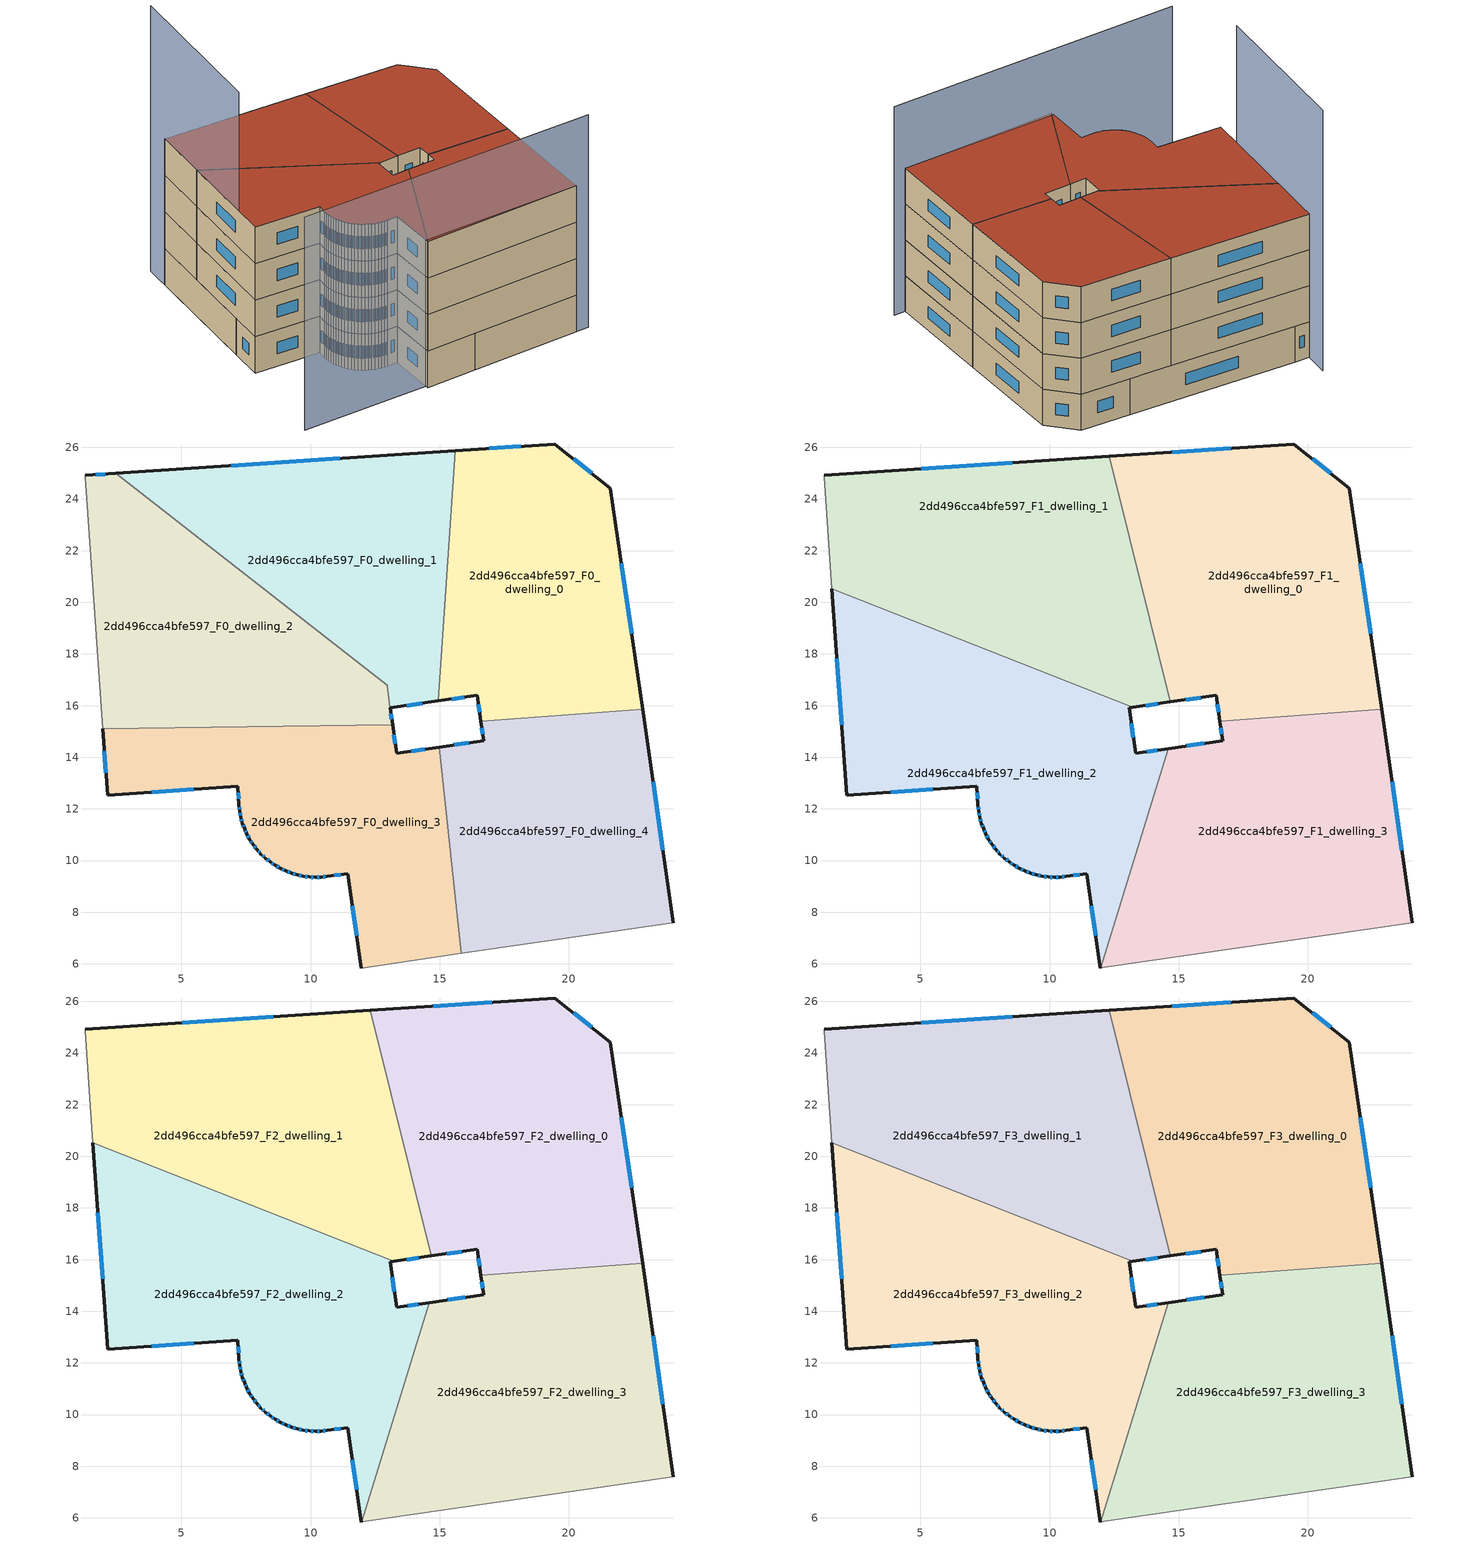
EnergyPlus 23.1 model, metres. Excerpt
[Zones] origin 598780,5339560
2dd496cca4bfe597_F0_dwelling_0
 floor ground (EU_floor_Construction): 21.61,24.42 22.85,15.86 16.6,15.4 16.45,16.4 14.95,16.18 15.6,25.87 19.45,26.13 z0
 wall outside (EU_wall_Construction): 22.85,15.86 21.61,24.42 19.45,26.13 15.6,25.87 / 14.95,16.18 16.45,16.4 16.6,15.4 z0:3
 wall to 2dd496cca4bfe597_F0_dwelling_4 (EU_wall_Construction): 16.6,15.4 22.85,15.86 z0:3
 wall to 2dd496cca4bfe597_F0_dwelling_1 (EU_wall_Construction): 15.6,25.87 14.95,16.18 z0:3
 window (EU_Window_Construction): 22.43,18.77 22.04,21.51 / 16.5,16.06 16.55,15.74 / 15.46,16.25 15.94,16.32 / 18.14,26.04 16.91,25.96 / 20.88,25 20.19,25.55 z1.02:1.98
2dd496cca4bfe597_F0_dwelling_1
 floor ground (EU_floor_Construction): 15.6,25.87 14.95,16.18 13.08,15.91 13.18,15.25 13.15,15.25 12.96,16.78 2.46,24.99 z0
 wall outside (EU_wall_Construction): 15.6,25.87 2.46,24.99 / 13.18,15.25 13.08,15.91 14.95,16.18 z0:3
 wall to 2dd496cca4bfe597_F0_dwelling_2 (EU_wall_Construction): 2.46,24.99 12.96,16.78 13.15,15.25 z0:3
 wall to 2dd496cca4bfe597_F0_dwelling_3 (EU_wall_Construction): 13.15,15.25 13.18,15.25 z0:3
 window (EU_Window_Construction): 11.13,25.57 6.93,25.29 / 13.72,16 14.32,16.09 / 13.14,15.48 13.11,15.69 z1.02:1.98
2dd496cca4bfe597_F0_dwelling_2
 floor ground (EU_floor_Construction): 12.96,16.78 13.15,15.25 1.96,15.11 1.27,24.83 1.28,24.91 2.46,24.99 z0
 wall outside (EU_wall_Construction): 2.46,24.99 1.28,24.91 z0:3
 wall adiabatic (EU_wall_Construction): 1.28,24.91 1.27,24.83 1.96,15.11 z0:3
 wall to 2dd496cca4bfe597_F0_dwelling_3 (EU_wall_Construction): 1.96,15.11 13.15,15.25 z0:3
 window (EU_Window_Construction): 2.06,24.97 1.68,24.94 z1.02:1.98
2dd496cca4bfe597_F0_dwelling_3
 floor ground (EU_floor_Construction): 14.99,14.39 15.84,6.4 11.96,5.84 11.44,9.49 10.66,9.39 10.42,9.36 10.19,9.35 9.95,9.37 9.72,9.39 9.49,9.45 9.26,9.51 9.04,9.6 8.83,9.7 8.63,9.81 8.44,9.95 8.25,10.1 8.08,10.25 7.92,10.43 7.78,10.62 7.65,10.82 7.54,11.02 7.44,11.23 7.36,11.45 7.3,11.68 7.26,11.91 7.23,12.15 7.19,12.88 2.14,12.53 1.96,15.11 13.18,15.25 13.33,14.15 z0
 wall outside (EU_wall_Construction): 1.96,15.11 2.14,12.53 7.19,12.88 7.23,12.15 7.26,11.91 7.3,11.68 7.36,11.45 7.44,11.23 7.54,11.02 7.65,10.82 7.78,10.62 7.92,10.43 8.08,10.25 8.25,10.1 8.44,9.95 8.63,9.81 8.83,9.7 9.04,9.6 9.26,9.51 9.49,9.45 9.72,9.39 9.95,9.37 10.19,9.35 10.42,9.36 10.66,9.39 11.44,9.49 11.96,5.84 / 14.99,14.39 13.33,14.15 13.18,15.25 z0:3
 wall to 2dd496cca4bfe597_F0_dwelling_4 (EU_wall_Construction): 15.84,6.4 14.99,14.39 z0:3
 wall adiabatic (EU_wall_Construction): 11.96,5.84 15.84,6.4 z0:3
 window (EU_Window_Construction): 10.5,9.37 10.57,9.38 / 10.27,9.35 10.34,9.36 / 10.03,9.36 10.11,9.36 / 9.8,9.38 9.87,9.37 / 9.56,9.43 9.64,9.41 / 9.34,9.49 9.41,9.47 / 9.12,9.57 9.19,9.54 / 8.9,9.66 8.97,9.63 / 8.7,9.77 8.76,9.74 / 8.5,9.9 8.56,9.86 / 8.32,10.05 8.37,10 / 8.14,10.2 8.2,10.15 / 7.97,10.37 8.03,10.31 / 7.82,10.55 7.87,10.49 / 7.69,10.75 7.73,10.69 / 7.58,10.95 7.61,10.89 / 7.48,11.16 7.51,11.09 / 7.39,11.38 7.42,11.31 / 7.32,11.6 7.34,11.53 / 7.27,11.83 7.29,11.76 / 7.24,12.07 7.25,11.99 / 7.2,12.63 7.21,12.4 / 3.86,12.65 5.47,12.76 / 2.02,14.23 2.08,13.41 / 13.28,14.53 13.23,14.88 / 14.42,14.31 13.9,14.24 / 11.61,8.25 11.78,7.08 / 10.92,9.42 11.17,9.46 z1.02:1.98
2dd496cca4bfe597_F0_dwelling_4
 floor ground (EU_floor_Construction): 22.85,15.86 24.05,7.59 15.84,6.4 14.99,14.39 16.7,14.64 16.6,15.4 z0
 wall outside (EU_wall_Construction): 16.6,15.4 16.7,14.64 14.99,14.39 / 24.05,7.59 22.85,15.86 z0:3
 wall adiabatic (EU_wall_Construction): 15.84,6.4 24.05,7.59 z0:3
 window (EU_Window_Construction): 16.12,14.56 15.57,14.48 / 16.63,15.14 16.67,14.9 / 23.64,10.41 23.26,13.05 z1.02:1.98
2dd496cca4bfe597_F1_dwelling_0
 floor to 2dd496cca4bfe597_F0_dwelling_0 (EU_floor_Construction): 21.61,24.42 22.85,15.86 16.6,15.4 16.45,16.4 14.95,16.18 15.6,25.87 19.45,26.13 z3
 floor to 2dd496cca4bfe597_F0_dwelling_1 (EU_floor_Construction): 15.6,25.87 14.95,16.18 14.68,16.14 12.32,25.65 z3
 wall outside (EU_wall_Construction): 22.85,15.86 21.61,24.42 19.45,26.13 12.32,25.65 / 14.68,16.14 16.45,16.4 16.6,15.4 z3:6
 wall to 2dd496cca4bfe597_F1_dwelling_3 (EU_wall_Construction): 16.6,15.4 22.85,15.86 z3:6
 wall to 2dd496cca4bfe597_F1_dwelling_1 (EU_wall_Construction): 12.32,25.65 14.68,16.14 z3:6
 window (EU_Window_Construction): 22.43,18.77 22.04,21.51 / 16.5,16.06 16.55,15.74 / 15.28,16.23 15.85,16.31 / 17.03,25.97 14.74,25.81 / 20.88,25 20.19,25.55 z4.02:4.98
2dd496cca4bfe597_F1_dwelling_1
 floor to 2dd496cca4bfe597_F0_dwelling_1 (EU_floor_Construction): 12.32,25.65 14.68,16.14 13.23,15.93 13.06,16 12.96,16.78 2.46,24.99 z3
 floor to 2dd496cca4bfe597_F0_dwelling_2 (EU_floor_Construction): 12.96,16.78 13.06,16 1.58,20.52 1.27,24.83 1.28,24.91 2.46,24.99 z3
 wall outside (EU_wall_Construction): 12.32,25.65 1.28,24.91 / 13.23,15.93 14.68,16.14 z3:6
 wall to 2dd496cca4bfe597_F1_dwelling_2 (EU_wall_Construction): 1.57,20.53 13.23,15.93 z3:6
 wall adiabatic (EU_wall_Construction): 1.28,24.91 1.27,24.83 1.57,20.53 z3:6
 window (EU_Window_Construction): 8.56,25.4 5.03,25.16 / 13.72,16 14.19,16.07 z4.02:4.98
2dd496cca4bfe597_F1_dwelling_2
 floor to 2dd496cca4bfe597_F0_dwelling_3 (EU_floor_Construction): 14.6,14.34 11.98,5.84 11.96,5.84 11.44,9.49 10.66,9.39 10.42,9.36 10.19,9.35 9.95,9.37 9.72,9.39 9.49,9.45 9.26,9.51 9.04,9.6 8.83,9.7 8.63,9.81 8.44,9.95 8.25,10.1 8.08,10.25 7.92,10.43 7.78,10.62 7.65,10.82 7.54,11.02 7.44,11.23 7.36,11.45 7.3,11.68 7.26,11.91 7.23,12.15 7.19,12.88 2.14,12.53 1.96,15.11 13.18,15.25 13.33,14.15 z3
 floor to 2dd496cca4bfe597_F0_dwelling_1 (EU_floor_Construction): 13.23,15.93 13.08,15.91 13.18,15.25 13.15,15.25 13.06,16 z3
 floor to 2dd496cca4bfe597_F0_dwelling_2 (EU_floor_Construction): 13.06,16 13.15,15.25 1.96,15.11 1.58,20.52 z3
 wall outside (EU_wall_Construction): 1.57,20.53 2.14,12.53 7.19,12.88 7.23,12.15 7.26,11.91 7.3,11.68 7.36,11.45 7.44,11.23 7.54,11.02 7.65,10.82 7.78,10.62 7.92,10.43 8.08,10.25 8.25,10.1 8.44,9.95 8.63,9.81 8.83,9.7 9.04,9.6 9.26,9.51 9.49,9.45 9.72,9.39 9.95,9.37 10.19,9.35 10.42,9.36 10.66,9.39 11.44,9.49 11.96,5.84 / 13.23,15.93 13.08,15.91 / 14.6,14.34 13.33,14.15 13.08,15.91 z3:6
 wall to 2dd496cca4bfe597_F1_dwelling_3 (EU_wall_Construction): 11.98,5.84 14.6,14.34 z3:6
 wall adiabatic (EU_wall_Construction): 11.96,5.84 11.98,5.84 z3:6
 window (EU_Window_Construction): 10.5,9.37 10.57,9.38 / 10.27,9.35 10.34,9.36 / 10.03,9.36 10.11,9.36 / 9.8,9.38 9.87,9.37 / 9.56,9.43 9.64,9.41 / 9.34,9.49 9.41,9.47 / 9.12,9.57 9.19,9.54 / 8.9,9.66 8.97,9.63 / 8.7,9.77 8.76,9.74 / 8.5,9.9 8.56,9.86 / 8.32,10.05 8.37,10 / 8.14,10.2 8.2,10.15 / 7.97,10.37 8.03,10.31 / 7.82,10.55 7.87,10.49 / 7.69,10.75 7.73,10.69 / 7.58,10.95 7.61,10.89 / 7.48,11.16 7.51,11.09 / 7.39,11.38 7.42,11.31 / 7.32,11.6 7.34,11.53 / 7.27,11.83 7.29,11.76 / 7.24,12.07 7.25,11.99 / 7.2,12.63 7.21,12.4 / 3.86,12.65 5.47,12.76 / 1.77,17.8 1.95,15.25 / 13.25,14.75 13.17,15.31 / 14.17,14.28 13.77,14.22 / 11.61,8.25 11.78,7.08 / 10.92,9.42 11.17,9.46 z4.02:4.98
2dd496cca4bfe597_F1_dwelling_3
 floor to 2dd496cca4bfe597_F0_dwelling_3 (EU_floor_Construction): 14.99,14.39 15.84,6.4 11.98,5.84 14.6,14.34 z3
 floor to 2dd496cca4bfe597_F0_dwelling_4 (EU_floor_Construction): 22.85,15.86 24.05,7.59 15.84,6.4 14.99,14.39 16.7,14.64 16.6,15.4 z3
 wall outside (EU_wall_Construction): 16.6,15.4 16.7,14.64 14.6,14.34 / 24.05,7.59 22.85,15.86 z3:6
 wall adiabatic (EU_wall_Construction): 11.98,5.84 24.05,7.59 z3:6
 window (EU_Window_Construction): 15.99,14.54 15.32,14.44 / 16.63,15.14 16.67,14.9 / 23.64,10.41 23.26,13.05 z4.02:4.98
2dd496cca4bfe597_F2_dwelling_0
 floor to 2dd496cca4bfe597_F1_dwelling_0 (EU_floor_Construction): 21.61,24.42 22.85,15.86 16.6,15.4 16.45,16.4 14.68,16.14 12.32,25.65 19.45,26.13 z6
 wall outside (EU_wall_Construction): 22.85,15.86 21.61,24.42 19.45,26.13 12.32,25.65 / 14.68,16.14 16.45,16.4 16.6,15.4 z6:9
 wall to 2dd496cca4bfe597_F2_dwelling_3 (EU_wall_Construction): 16.6,15.4 22.85,15.86 z6:9
 wall to 2dd496cca4bfe597_F2_dwelling_1 (EU_wall_Construction): 12.32,25.65 14.68,16.14 z6:9
 window (EU_Window_Construction): 22.43,18.77 22.04,21.51 / 16.5,16.06 16.55,15.74 / 15.28,16.23 15.85,16.31 / 17.03,25.97 14.74,25.81 / 20.88,25 20.19,25.55 z7.02:7.98
2dd496cca4bfe597_F2_dwelling_1
 floor to 2dd496cca4bfe597_F1_dwelling_1 (EU_floor_Construction): 12.32,25.65 14.68,16.14 13.23,15.93 1.57,20.53 1.27,24.83 1.28,24.91 z6
 wall outside (EU_wall_Construction): 12.32,25.65 1.28,24.91 / 13.23,15.93 14.68,16.14 z6:9
 wall to 2dd496cca4bfe597_F2_dwelling_2 (EU_wall_Construction): 1.57,20.53 13.23,15.93 z6:9
 wall adiabatic (EU_wall_Construction): 1.28,24.91 1.27,24.83 1.57,20.53 z6:9
 window (EU_Window_Construction): 8.56,25.4 5.03,25.16 / 13.72,16 14.19,16.07 z7.02:7.98
2dd496cca4bfe597_F2_dwelling_2
 floor to 2dd496cca4bfe597_F1_dwelling_2 (EU_floor_Construction): 13.23,15.93 13.08,15.91 13.33,14.15 14.6,14.34 11.98,5.84 11.96,5.84 11.44,9.49 10.66,9.39 10.42,9.36 10.19,9.35 9.95,9.37 9.72,9.39 9.49,9.45 9.26,9.51 9.04,9.6 8.83,9.7 8.63,9.81 8.44,9.95 8.25,10.1 8.08,10.25 7.92,10.43 7.78,10.62 7.65,10.82 7.54,11.02 7.44,11.23 7.36,11.45 7.3,11.68 7.26,11.91 7.23,12.15 7.19,12.88 2.14,12.53 1.57,20.53 z6
 wall outside (EU_wall_Construction): 1.57,20.53 2.14,12.53 7.19,12.88 7.23,12.15 7.26,11.91 7.3,11.68 7.36,11.45 7.44,11.23 7.54,11.02 7.65,10.82 7.78,10.62 7.92,10.43 8.08,10.25 8.25,10.1 8.44,9.95 8.63,9.81 8.83,9.7 9.04,9.6 9.26,9.51 9.49,9.45 9.72,9.39 9.95,9.37 10.19,9.35 10.42,9.36 10.66,9.39 11.44,9.49 11.96,5.84 / 14.6,14.34 13.33,14.15 13.08,15.91 13.23,15.93 z6:9
 wall to 2dd496cca4bfe597_F2_dwelling_3 (EU_wall_Construction): 11.98,5.84 14.6,14.34 z6:9
 wall adiabatic (EU_wall_Construction): 11.96,5.84 11.98,5.84 z6:9
 window (EU_Window_Construction): 10.5,9.37 10.57,9.38 / 10.27,9.35 10.34,9.36 / 10.03,9.36 10.11,9.36 / 9.8,9.38 9.87,9.37 / 9.56,9.43 9.64,9.41 / 9.34,9.49 9.41,9.47 / 9.12,9.57 9.19,9.54 / 8.9,9.66 8.97,9.63 / 8.7,9.77 8.76,9.74 / 8.5,9.9 8.56,9.86 / 8.32,10.05 8.37,10 / 8.14,10.2 8.2,10.15 / 7.97,10.37 8.03,10.31 / 7.82,10.55 7.87,10.49 / 7.69,10.75 7.73,10.69 / 7.58,10.95 7.61,10.89 / 7.48,11.16 7.51,11.09 / 7.39,11.38 7.42,11.31 / 7.32,11.6 7.34,11.53 / 7.27,11.83 7.29,11.76 / 7.24,12.07 7.25,11.99 / 7.2,12.63 7.21,12.4 / 3.86,12.65 5.47,12.76 / 1.77,17.8 1.95,15.25 / 13.25,14.75 13.17,15.31 / 14.17,14.28 13.77,14.22 / 11.61,8.25 11.78,7.08 / 10.92,9.42 11.17,9.46 z7.02:7.98
2dd496cca4bfe597_F2_dwelling_3
 floor to 2dd496cca4bfe597_F1_dwelling_3 (EU_floor_Construction): 22.85,15.86 24.05,7.59 11.98,5.84 14.6,14.34 16.7,14.64 16.6,15.4 z6
 wall outside (EU_wall_Construction): 16.6,15.4 16.7,14.64 14.6,14.34 / 24.05,7.59 22.85,15.86 z6:9
 wall adiabatic (EU_wall_Construction): 11.98,5.84 24.05,7.59 z6:9
 window (EU_Window_Construction): 15.99,14.54 15.32,14.44 / 16.63,15.14 16.67,14.9 / 23.64,10.41 23.26,13.05 z7.02:7.98
2dd496cca4bfe597_F3_dwelling_0
 floor to 2dd496cca4bfe597_F2_dwelling_0 (EU_floor_Construction): 21.61,24.42 22.85,15.86 16.6,15.4 16.45,16.4 14.68,16.14 12.32,25.65 19.45,26.13 z9
 wall outside (EU_wall_Construction): 22.85,15.86 21.61,24.42 19.45,26.13 12.32,25.65 / 14.68,16.14 16.45,16.4 16.6,15.4 z9:12
 wall to 2dd496cca4bfe597_F3_dwelling_3 (EU_wall_Construction): 16.6,15.4 22.85,15.86 z9:12
 wall to 2dd496cca4bfe597_F3_dwelling_1 (EU_wall_Construction): 12.32,25.65 14.68,16.14 z9:12
 window (EU_Window_Construction): 22.43,18.77 22.04,21.51 / 16.5,16.06 16.55,15.74 / 15.28,16.23 15.85,16.31 / 17.03,25.97 14.74,25.81 / 20.88,25 20.19,25.55 z10.02:10.98
 roof outside (EU_roof_Construction): 22.85,15.86 21.61,24.42 19.45,26.13 12.32,25.65 14.68,16.14 16.45,16.4 16.6,15.4 z12
2dd496cca4bfe597_F3_dwelling_1
 floor to 2dd496cca4bfe597_F2_dwelling_1 (EU_floor_Construction): 12.32,25.65 14.68,16.14 13.23,15.93 1.57,20.53 1.27,24.83 1.28,24.91 z9
 wall outside (EU_wall_Construction): 12.32,25.65 1.28,24.91 / 13.23,15.93 14.68,16.14 z9:12
 wall to 2dd496cca4bfe597_F3_dwelling_2 (EU_wall_Construction): 1.57,20.53 13.23,15.93 z9:12
 wall adiabatic (EU_wall_Construction): 1.28,24.91 1.27,24.83 1.57,20.53 z9:12
 window (EU_Window_Construction): 8.56,25.4 5.03,25.16 / 13.72,16 14.19,16.07 z10.02:10.98
 roof outside (EU_roof_Construction): 14.68,16.14 12.32,25.65 1.28,24.91 1.27,24.83 1.57,20.53 13.23,15.93 z12
2dd496cca4bfe597_F3_dwelling_2
 floor to 2dd496cca4bfe597_F2_dwelling_2 (EU_floor_Construction): 13.23,15.93 13.08,15.91 13.33,14.15 14.6,14.34 11.98,5.84 11.96,5.84 11.44,9.49 10.66,9.39 10.42,9.36 10.19,9.35 9.95,9.37 9.72,9.39 9.49,9.45 9.26,9.51 9.04,9.6 8.83,9.7 8.63,9.81 8.44,9.95 8.25,10.1 8.08,10.25 7.92,10.43 7.78,10.62 7.65,10.82 7.54,11.02 7.44,11.23 7.36,11.45 7.3,11.68 7.26,11.91 7.23,12.15 7.19,12.88 2.14,12.53 1.57,20.53 z9
 wall outside (EU_wall_Construction): 1.57,20.53 2.14,12.53 7.19,12.88 7.23,12.15 7.26,11.91 7.3,11.68 7.36,11.45 7.44,11.23 7.54,11.02 7.65,10.82 7.78,10.62 7.92,10.43 8.08,10.25 8.25,10.1 8.44,9.95 8.63,9.81 8.83,9.7 9.04,9.6 9.26,9.51 9.49,9.45 9.72,9.39 9.95,9.37 10.19,9.35 10.42,9.36 10.66,9.39 11.44,9.49 11.96,5.84 / 14.6,14.34 13.33,14.15 13.08,15.91 13.23,15.93 z9:12
 wall to 2dd496cca4bfe597_F3_dwelling_3 (EU_wall_Construction): 11.98,5.84 14.6,14.34 z9:12
 wall adiabatic (EU_wall_Construction): 11.96,5.84 11.98,5.84 z9:12
 window (EU_Window_Construction): 10.5,9.37 10.57,9.38 / 10.27,9.35 10.34,9.36 / 10.03,9.36 10.11,9.36 / 9.8,9.38 9.87,9.37 / 9.56,9.43 9.64,9.41 / 9.34,9.49 9.41,9.47 / 9.12,9.57 9.19,9.54 / 8.9,9.66 8.97,9.63 / 8.7,9.77 8.76,9.74 / 8.5,9.9 8.56,9.86 / 8.32,10.05 8.37,10 / 8.14,10.2 8.2,10.15 / 7.97,10.37 8.03,10.31 / 7.82,10.55 7.87,10.49 / 7.69,10.75 7.73,10.69 / 7.58,10.95 7.61,10.89 / 7.48,11.16 7.51,11.09 / 7.39,11.38 7.42,11.31 / 7.32,11.6 7.34,11.53 / 7.27,11.83 7.29,11.76 / 7.24,12.07 7.25,11.99 / 7.2,12.63 7.21,12.4 / 3.86,12.65 5.47,12.76 / 1.77,17.8 1.95,15.25 / 13.25,14.75 13.17,15.31 / 14.17,14.28 13.77,14.22 / 11.61,8.25 11.78,7.08 / 10.92,9.42 11.17,9.46 z10.02:10.98
 roof outside (EU_roof_Construction): 11.98,5.84 14.6,14.34 13.33,14.15 13.08,15.91 13.23,15.93 1.57,20.53 2.14,12.53 7.19,12.88 7.23,12.15 7.26,11.91 7.3,11.68 7.36,11.45 7.44,11.23 7.54,11.02 7.65,10.82 7.78,10.62 7.92,10.43 8.08,10.25 8.25,10.1 8.44,9.95 8.63,9.81 8.83,9.7 9.04,9.6 9.26,9.51 9.49,9.45 9.72,9.39 9.95,9.37 10.19,9.35 10.42,9.36 10.66,9.39 11.44,9.49 11.96,5.84 z12
2dd496cca4bfe597_F3_dwelling_3
 floor to 2dd496cca4bfe597_F2_dwelling_3 (EU_floor_Construction): 22.85,15.86 24.05,7.59 11.98,5.84 14.6,14.34 16.7,14.64 16.6,15.4 z9
 wall outside (EU_wall_Construction): 16.6,15.4 16.7,14.64 14.6,14.34 / 24.05,7.59 22.85,15.86 z9:12
 wall adiabatic (EU_wall_Construction): 11.98,5.84 24.05,7.59 z9:12
 window (EU_Window_Construction): 15.99,14.54 15.32,14.44 / 16.63,15.14 16.67,14.9 / 23.64,10.41 23.26,13.05 z10.02:10.98
 roof outside (EU_roof_Construction): 24.05,7.59 22.85,15.86 16.6,15.4 16.7,14.64 14.6,14.34 11.98,5.84 z12
shading: 2.19,4.87 24.98,7.71 z0:17.5; 1.15,26.8 1.98,14.78 z0:21.8
[Building]
EU S2 Campaign: North Axis=0; Terrain=City; Solar Distribution=FullExterior
[Site:Location]
Vienna: Latitude=48; Longitude=16.5; Time Zone=1; Elevation=183
[SizingPeriod:WeatherFileDays]
AnnualSizingPeriod: Begin Month=1; Begin Day of Month=1; End Month=12; End Day of Month=31; Day of Week for Start Day=Monday; Use Weather File Daylight Saving Period=No; Use Weather File Rain and Snow Indicators=No
[MATERIAL]
EU_InternalMass_Material: Roughness=MediumRough; Thickness=0.1; Conductivity=1; Density=1800; Specific Heat=900; Thermal Absorptance=0.9; Solar Absorptance=0.7; Visible Absorptance=0.7
[MATERIAL:NOMASS] Roughness=MediumRough; Thermal Absorptance=0.9; Solar Absorptance=0.7; Visible Absorptance=0.7
Name | Thermal Resistance
EU_wall_NoMass | 0.942466
EU_roof_NoMass | 0.551687
EU_floor_NoMass | 0.66527
[WINDOWMATERIAL:SIMPLEGLAZINGSYSTEM]
EU_Window_SimpleGlazing: UFactor=2.03367; Solar Heat Gain Coefficient=0.65; Visible Transmittance=0.65
[CONSTRUCTION]
EU_wall_Construction: EU_wall_NoMass
EU_roof_Construction: EU_roof_NoMass
EU_floor_Construction: EU_floor_NoMass
EU_Window_Construction: EU_Window_SimpleGlazing
EU_InternalMass_Construction: EU_InternalMass_Material
[ZONE] Type=1; Multiplier=1; Ceiling Height=autocalculate; Floor Area=autocalculate; Part of Total Floor Area=Yes
Name | Volume
2dd496cca4bfe597_F0_dwelling_0 | 206.504
2dd496cca4bfe597_F1_dwelling_0; 2dd496cca4bfe597_F2_dwelling_0; 2dd496cca4bfe597_F3_dwelling_0 | 258.117
2dd496cca4bfe597_F0_dwelling_1 | 207.752
2dd496cca4bfe597_F1_dwelling_1; 2dd496cca4bfe597_F2_dwelling_1; 2dd496cca4bfe597_F3_dwelling_1 | 258.116
2dd496cca4bfe597_F0_dwelling_2 | 205.2
2dd496cca4bfe597_F1_dwelling_2; 2dd496cca4bfe597_F2_dwelling_2; 2dd496cca4bfe597_F3_dwelling_2 | 258.115
2dd496cca4bfe597_F0_dwelling_3 | 206.481
2dd496cca4bfe597_F1_dwelling_3; 2dd496cca4bfe597_F2_dwelling_3; 2dd496cca4bfe597_F3_dwelling_3 | 258.107
2dd496cca4bfe597_F0_dwelling_4 | 206.506
[INTERNALMASS] Construction=EU_InternalMass_Construction
Name | Zone or ZoneList | Surface Area
2dd496cca4bfe597_F0_dwelling_0_EU_InternalMass | 2dd496cca4bfe597_F0_dwelling_0 | 68.8349
2dd496cca4bfe597_F0_dwelling_1_EU_InternalMass | 2dd496cca4bfe597_F0_dwelling_1 | 69.2262
2dd496cca4bfe597_F0_dwelling_2_EU_InternalMass | 2dd496cca4bfe597_F0_dwelling_2 | 68.4244
2dd496cca4bfe597_F0_dwelling_3_EU_InternalMass | 2dd496cca4bfe597_F0_dwelling_3 | 68.8278
2dd496cca4bfe597_F0_dwelling_4_EU_InternalMass | 2dd496cca4bfe597_F0_dwelling_4 | 68.8355
2dd496cca4bfe597_F1_dwelling_0_EU_InternalMass | 2dd496cca4bfe597_F1_dwelling_0 | 86.0395
2dd496cca4bfe597_F1_dwelling_1_EU_InternalMass | 2dd496cca4bfe597_F1_dwelling_1 | 86.0384
2dd496cca4bfe597_F1_dwelling_2_EU_InternalMass | 2dd496cca4bfe597_F1_dwelling_2 | 86.0389
2dd496cca4bfe597_F1_dwelling_3_EU_InternalMass | 2dd496cca4bfe597_F1_dwelling_3 | 86.0357
2dd496cca4bfe597_F2_dwelling_0_EU_InternalMass | 2dd496cca4bfe597_F2_dwelling_0 | 86.0395
2dd496cca4bfe597_F2_dwelling_1_EU_InternalMass | 2dd496cca4bfe597_F2_dwelling_1 | 86.0384
2dd496cca4bfe597_F2_dwelling_2_EU_InternalMass | 2dd496cca4bfe597_F2_dwelling_2 | 86.0389
2dd496cca4bfe597_F2_dwelling_3_EU_InternalMass | 2dd496cca4bfe597_F2_dwelling_3 | 86.0357
2dd496cca4bfe597_F3_dwelling_0_EU_InternalMass | 2dd496cca4bfe597_F3_dwelling_0 | 86.0395
2dd496cca4bfe597_F3_dwelling_1_EU_InternalMass | 2dd496cca4bfe597_F3_dwelling_1 | 86.0384
2dd496cca4bfe597_F3_dwelling_2_EU_InternalMass | 2dd496cca4bfe597_F3_dwelling_2 | 86.0389
2dd496cca4bfe597_F3_dwelling_3_EU_InternalMass | 2dd496cca4bfe597_F3_dwelling_3 | 86.0357
[OTHEREQUIPMENT] Fuel Type=Electricity; Design Level Calculation Method=Watts/Area; Power per Zone Floor Area=1; Fraction Latent=0; Fraction Radiant=0; Fraction Lost=0; Carbon Dioxide Generation Rate=0; EndUse Subcategory=EU_Step8_InternalGains
Name | Zone or ZoneList or Space or SpaceList | Schedule
EU_Step8_InternalGain_2dd496cca4bfe597_F0_dwelling_0_f000 | 2dd496cca4bfe597_F0_dwelling_0 | EU_Step8_GainSchedule_2dd496cca4bfe597_F0_dwelling_0_f000
EU_Step8_InternalGain_2dd496cca4bfe597_F0_dwelling_1_f000 | 2dd496cca4bfe597_F0_dwelling_1 | EU_Step8_GainSchedule_2dd496cca4bfe597_F0_dwelling_1_f000
EU_Step8_InternalGain_2dd496cca4bfe597_F0_dwelling_2_f000 | 2dd496cca4bfe597_F0_dwelling_2 | EU_Step8_GainSchedule_2dd496cca4bfe597_F0_dwelling_2_f000
EU_Step8_InternalGain_2dd496cca4bfe597_F0_dwelling_3_f000 | 2dd496cca4bfe597_F0_dwelling_3 | EU_Step8_GainSchedule_2dd496cca4bfe597_F0_dwelling_3_f000
EU_Step8_InternalGain_2dd496cca4bfe597_F0_dwelling_4_f000 | 2dd496cca4bfe597_F0_dwelling_4 | EU_Step8_GainSchedule_2dd496cca4bfe597_F0_dwelling_4_f000
EU_Step8_InternalGain_2dd496cca4bfe597_F1_dwelling_0_f000 | 2dd496cca4bfe597_F1_dwelling_0 | EU_Step8_GainSchedule_2dd496cca4bfe597_F1_dwelling_0_f000
EU_Step8_InternalGain_2dd496cca4bfe597_F1_dwelling_1_f000 | 2dd496cca4bfe597_F1_dwelling_1 | EU_Step8_GainSchedule_2dd496cca4bfe597_F1_dwelling_1_f000
EU_Step8_InternalGain_2dd496cca4bfe597_F1_dwelling_2_f000 | 2dd496cca4bfe597_F1_dwelling_2 | EU_Step8_GainSchedule_2dd496cca4bfe597_F1_dwelling_2_f000
EU_Step8_InternalGain_2dd496cca4bfe597_F1_dwelling_3_f000 | 2dd496cca4bfe597_F1_dwelling_3 | EU_Step8_GainSchedule_2dd496cca4bfe597_F1_dwelling_3_f000
EU_Step8_InternalGain_2dd496cca4bfe597_F2_dwelling_0_f000 | 2dd496cca4bfe597_F2_dwelling_0 | EU_Step8_GainSchedule_2dd496cca4bfe597_F2_dwelling_0_f000
EU_Step8_InternalGain_2dd496cca4bfe597_F2_dwelling_1_f000 | 2dd496cca4bfe597_F2_dwelling_1 | EU_Step8_GainSchedule_2dd496cca4bfe597_F2_dwelling_1_f000
EU_Step8_InternalGain_2dd496cca4bfe597_F2_dwelling_2_f000 | 2dd496cca4bfe597_F2_dwelling_2 | EU_Step8_GainSchedule_2dd496cca4bfe597_F2_dwelling_2_f000
EU_Step8_InternalGain_2dd496cca4bfe597_F2_dwelling_3_f000 | 2dd496cca4bfe597_F2_dwelling_3 | EU_Step8_GainSchedule_2dd496cca4bfe597_F2_dwelling_3_f000
EU_Step8_InternalGain_2dd496cca4bfe597_F3_dwelling_0_f000 | 2dd496cca4bfe597_F3_dwelling_0 | EU_Step8_GainSchedule_2dd496cca4bfe597_F3_dwelling_0_f000
EU_Step8_InternalGain_2dd496cca4bfe597_F3_dwelling_1_f000 | 2dd496cca4bfe597_F3_dwelling_1 | EU_Step8_GainSchedule_2dd496cca4bfe597_F3_dwelling_1_f000
EU_Step8_InternalGain_2dd496cca4bfe597_F3_dwelling_2_f000 | 2dd496cca4bfe597_F3_dwelling_2 | EU_Step8_GainSchedule_2dd496cca4bfe597_F3_dwelling_2_f000
EU_Step8_InternalGain_2dd496cca4bfe597_F3_dwelling_3_f000 | 2dd496cca4bfe597_F3_dwelling_3 | EU_Step8_GainSchedule_2dd496cca4bfe597_F3_dwelling_3_f000
[ZONEVENTILATION:DESIGNFLOWRATE] Schedule=EU_AlwaysOn; Design Flow Rate Calculation Method=AirChanges/Hour; Air Changes per Hour=0.530523; Ventilation Type=Natural; Fan Pressure Rise=0; Fan Total Efficiency=1; Constant Term Coefficient=1; Temperature Term Coefficient=0; Velocity Term Coefficient=0; Velocity Squared Term Coefficient=0; Minimum Indoor Temperature=-100; Maximum Indoor Temperature=100; Delta Temperature=-100; Minimum Outdoor Temperature=-100; Maximum Outdoor Temperature=100; Maximum Wind Speed=40
Name | Zone or ZoneList or Space or SpaceList
EU_ConstantAir_2dd496cca4bfe597_F0_dwelling_0 | 2dd496cca4bfe597_F0_dwelling_0
EU_ConstantAir_2dd496cca4bfe597_F0_dwelling_1 | 2dd496cca4bfe597_F0_dwelling_1
EU_ConstantAir_2dd496cca4bfe597_F0_dwelling_2 | 2dd496cca4bfe597_F0_dwelling_2
EU_ConstantAir_2dd496cca4bfe597_F0_dwelling_3 | 2dd496cca4bfe597_F0_dwelling_3
EU_ConstantAir_2dd496cca4bfe597_F0_dwelling_4 | 2dd496cca4bfe597_F0_dwelling_4
EU_ConstantAir_2dd496cca4bfe597_F1_dwelling_0 | 2dd496cca4bfe597_F1_dwelling_0
EU_ConstantAir_2dd496cca4bfe597_F1_dwelling_1 | 2dd496cca4bfe597_F1_dwelling_1
EU_ConstantAir_2dd496cca4bfe597_F1_dwelling_2 | 2dd496cca4bfe597_F1_dwelling_2
EU_ConstantAir_2dd496cca4bfe597_F1_dwelling_3 | 2dd496cca4bfe597_F1_dwelling_3
EU_ConstantAir_2dd496cca4bfe597_F2_dwelling_0 | 2dd496cca4bfe597_F2_dwelling_0
EU_ConstantAir_2dd496cca4bfe597_F2_dwelling_1 | 2dd496cca4bfe597_F2_dwelling_1
EU_ConstantAir_2dd496cca4bfe597_F2_dwelling_2 | 2dd496cca4bfe597_F2_dwelling_2
EU_ConstantAir_2dd496cca4bfe597_F2_dwelling_3 | 2dd496cca4bfe597_F2_dwelling_3
EU_ConstantAir_2dd496cca4bfe597_F3_dwelling_0 | 2dd496cca4bfe597_F3_dwelling_0
EU_ConstantAir_2dd496cca4bfe597_F3_dwelling_1 | 2dd496cca4bfe597_F3_dwelling_1
EU_ConstantAir_2dd496cca4bfe597_F3_dwelling_2 | 2dd496cca4bfe597_F3_dwelling_2
EU_ConstantAir_2dd496cca4bfe597_F3_dwelling_3 | 2dd496cca4bfe597_F3_dwelling_3
[HVACTEMPLATE:THERMOSTAT] Constant Heating Setpoint=20; Constant Cooling Setpoint=50
EU_HeatOnly_2dd496cca4bfe597_F0_dwelling_0; EU_HeatOnly_2dd496cca4bfe597_F0_dwelling_1; EU_HeatOnly_2dd496cca4bfe597_F0_dwelling_2; EU_HeatOnly_2dd496cca4bfe597_F0_dwelling_3; EU_HeatOnly_2dd496cca4bfe597_F0_dwelling_4; EU_HeatOnly_2dd496cca4bfe597_F1_dwelling_0; EU_HeatOnly_2dd496cca4bfe597_F1_dwelling_1; EU_HeatOnly_2dd496cca4bfe597_F1_dwelling_2; EU_HeatOnly_2dd496cca4bfe597_F1_dwelling_3; EU_HeatOnly_2dd496cca4bfe597_F2_dwelling_0; EU_HeatOnly_2dd496cca4bfe597_F2_dwelling_1; EU_HeatOnly_2dd496cca4bfe597_F2_dwelling_2; EU_HeatOnly_2dd496cca4bfe597_F2_dwelling_3; EU_HeatOnly_2dd496cca4bfe597_F3_dwelling_0; EU_HeatOnly_2dd496cca4bfe597_F3_dwelling_1; EU_HeatOnly_2dd496cca4bfe597_F3_dwelling_2; EU_HeatOnly_2dd496cca4bfe597_F3_dwelling_3
[HVACTEMPLATE:ZONE:IDEALLOADSAIRSYSTEM] System Availability Schedule=EU_AlwaysOn; Maximum Heating Supply Air Temperature=50; Minimum Cooling Supply Air Temperature=13; Maximum Heating Supply Air Humidity Ratio=0.0156; Minimum Cooling Supply Air Humidity Ratio=0.0077; Heating Limit=NoLimit; Cooling Limit=NoLimit; Heating Availability Schedule=EU_AlwaysOn; Cooling Availability Schedule=EU_CoolingOff; Dehumidification Control Type=ConstantSensibleHeatRatio; Cooling Sensible Heat Ratio=0.7; Dehumidification Setpoint=60; Humidification Control Type=None; Humidification Setpoint=30; Outdoor Air Method=None; Outdoor Air Flow Rate per Person=0.00944; Outdoor Air Flow Rate per Zone Floor Area=0; Outdoor Air Flow Rate per Zone=0; Demand Controlled Ventilation Type=None; Outdoor Air Economizer Type=NoEconomizer; Heat Recovery Type=None; Sensible Heat Recovery Effectiveness=0.7; Latent Heat Recovery Effectiveness=0.65
Name | Template Thermostat
2dd496cca4bfe597_F0_dwelling_0 | EU_HeatOnly_2dd496cca4bfe597_F0_dwelling_0
2dd496cca4bfe597_F0_dwelling_1 | EU_HeatOnly_2dd496cca4bfe597_F0_dwelling_1
2dd496cca4bfe597_F0_dwelling_2 | EU_HeatOnly_2dd496cca4bfe597_F0_dwelling_2
2dd496cca4bfe597_F0_dwelling_3 | EU_HeatOnly_2dd496cca4bfe597_F0_dwelling_3
2dd496cca4bfe597_F0_dwelling_4 | EU_HeatOnly_2dd496cca4bfe597_F0_dwelling_4
2dd496cca4bfe597_F1_dwelling_0 | EU_HeatOnly_2dd496cca4bfe597_F1_dwelling_0
2dd496cca4bfe597_F1_dwelling_1 | EU_HeatOnly_2dd496cca4bfe597_F1_dwelling_1
2dd496cca4bfe597_F1_dwelling_2 | EU_HeatOnly_2dd496cca4bfe597_F1_dwelling_2
2dd496cca4bfe597_F1_dwelling_3 | EU_HeatOnly_2dd496cca4bfe597_F1_dwelling_3
2dd496cca4bfe597_F2_dwelling_0 | EU_HeatOnly_2dd496cca4bfe597_F2_dwelling_0
2dd496cca4bfe597_F2_dwelling_1 | EU_HeatOnly_2dd496cca4bfe597_F2_dwelling_1
2dd496cca4bfe597_F2_dwelling_2 | EU_HeatOnly_2dd496cca4bfe597_F2_dwelling_2
2dd496cca4bfe597_F2_dwelling_3 | EU_HeatOnly_2dd496cca4bfe597_F2_dwelling_3
2dd496cca4bfe597_F3_dwelling_0 | EU_HeatOnly_2dd496cca4bfe597_F3_dwelling_0
2dd496cca4bfe597_F3_dwelling_1 | EU_HeatOnly_2dd496cca4bfe597_F3_dwelling_1
2dd496cca4bfe597_F3_dwelling_2 | EU_HeatOnly_2dd496cca4bfe597_F3_dwelling_2
2dd496cca4bfe597_F3_dwelling_3 | EU_HeatOnly_2dd496cca4bfe597_F3_dwelling_3
[SIZING:ZONE] Zone Cooling Design Supply Air Temperature Input Method=SupplyAirTemperature; Zone Cooling Design Supply Air Temperature=13; Zone Heating Design Supply Air Temperature Input Method=SupplyAirTemperature; Zone Heating Design Supply Air Temperature=50; Zone Cooling Design Supply Air Humidity Ratio=0.008; Zone Heating Design Supply Air Humidity Ratio=0.008; Cooling Design Air Flow Method=DesignDay; Cooling Design Air Flow Rate=0; Cooling Minimum Air Flow per Zone Floor Area=0.000762; Cooling Minimum Air Flow=0; Cooling Minimum Air Flow Fraction=0.2; Heating Design Air Flow Method=DesignDay; Heating Design Air Flow Rate=0; Heating Maximum Air Flow per Zone Floor Area=0.002032; Heating Maximum Air Flow=0.141576; Heating Maximum Air Flow Fraction=0.3; Account for Dedicated Outdoor Air System=No; Dedicated Outdoor Air System Control Strategy=NeutralSupplyAir; Dedicated Outdoor Air Low Setpoint Temperature for Design=autosize; Dedicated Outdoor Air High Setpoint Temperature for Design=autosize; Zone Load Sizing Method=Sensible Load Only No Latent Load; Zone Latent Cooling Design Supply Air Humidity Ratio Input Method=HumidityRatioDifference; Zone Cooling Design Supply Air Humidity Ratio Difference=0.005; Zone Latent Heating Design Supply Air Humidity Ratio Input Method=HumidityRatioDifference; Zone Humidification Design Supply Air Humidity Ratio Difference=0.005
2dd496cca4bfe597_F0_dwelling_0; 2dd496cca4bfe597_F0_dwelling_1; 2dd496cca4bfe597_F0_dwelling_2; 2dd496cca4bfe597_F0_dwelling_3; 2dd496cca4bfe597_F0_dwelling_4; 2dd496cca4bfe597_F1_dwelling_0; 2dd496cca4bfe597_F1_dwelling_1; 2dd496cca4bfe597_F1_dwelling_2; 2dd496cca4bfe597_F1_dwelling_3; 2dd496cca4bfe597_F2_dwelling_0; 2dd496cca4bfe597_F2_dwelling_1; 2dd496cca4bfe597_F2_dwelling_2; 2dd496cca4bfe597_F2_dwelling_3; 2dd496cca4bfe597_F3_dwelling_0; 2dd496cca4bfe597_F3_dwelling_1; 2dd496cca4bfe597_F3_dwelling_2; 2dd496cca4bfe597_F3_dwelling_3
[SCHEDULE:CONSTANT]
Name | Hourly Value
EU_AlwaysOn | 1
EU_CoolingOff | 0
[SCHEDULE:FILE] Column Number=1; Rows to Skip at Top=0; Number of Hours of Data=8760; Column Separator=Comma; Interpolate to Timestep=No; Minutes per Item=60; Adjust Schedule for Daylight Savings=Yes
Name | File
EU_Step8_GainSchedule_2dd496cca4bfe597_F0_dwelling_0_f000 | ../../schedules/2dd496cca4bfe597/2dd496cca4bfe597_F0_dwelling_0_f000_gain.csv
EU_Step8_GainSchedule_2dd496cca4bfe597_F0_dwelling_1_f000 | ../../schedules/2dd496cca4bfe597/2dd496cca4bfe597_F0_dwelling_1_f000_gain.csv
EU_Step8_GainSchedule_2dd496cca4bfe597_F0_dwelling_2_f000 | ../../schedules/2dd496cca4bfe597/2dd496cca4bfe597_F0_dwelling_2_f000_gain.csv
EU_Step8_GainSchedule_2dd496cca4bfe597_F0_dwelling_3_f000 | ../../schedules/2dd496cca4bfe597/2dd496cca4bfe597_F0_dwelling_3_f000_gain.csv
EU_Step8_GainSchedule_2dd496cca4bfe597_F0_dwelling_4_f000 | ../../schedules/2dd496cca4bfe597/2dd496cca4bfe597_F0_dwelling_4_f000_gain.csv
EU_Step8_GainSchedule_2dd496cca4bfe597_F1_dwelling_0_f000 | ../../schedules/2dd496cca4bfe597/2dd496cca4bfe597_F1_dwelling_0_f000_gain.csv
EU_Step8_GainSchedule_2dd496cca4bfe597_F1_dwelling_1_f000 | ../../schedules/2dd496cca4bfe597/2dd496cca4bfe597_F1_dwelling_1_f000_gain.csv
EU_Step8_GainSchedule_2dd496cca4bfe597_F1_dwelling_2_f000 | ../../schedules/2dd496cca4bfe597/2dd496cca4bfe597_F1_dwelling_2_f000_gain.csv
EU_Step8_GainSchedule_2dd496cca4bfe597_F1_dwelling_3_f000 | ../../schedules/2dd496cca4bfe597/2dd496cca4bfe597_F1_dwelling_3_f000_gain.csv
EU_Step8_GainSchedule_2dd496cca4bfe597_F2_dwelling_0_f000 | ../../schedules/2dd496cca4bfe597/2dd496cca4bfe597_F2_dwelling_0_f000_gain.csv
EU_Step8_GainSchedule_2dd496cca4bfe597_F2_dwelling_1_f000 | ../../schedules/2dd496cca4bfe597/2dd496cca4bfe597_F2_dwelling_1_f000_gain.csv
EU_Step8_GainSchedule_2dd496cca4bfe597_F2_dwelling_2_f000 | ../../schedules/2dd496cca4bfe597/2dd496cca4bfe597_F2_dwelling_2_f000_gain.csv
EU_Step8_GainSchedule_2dd496cca4bfe597_F2_dwelling_3_f000 | ../../schedules/2dd496cca4bfe597/2dd496cca4bfe597_F2_dwelling_3_f000_gain.csv
EU_Step8_GainSchedule_2dd496cca4bfe597_F3_dwelling_0_f000 | ../../schedules/2dd496cca4bfe597/2dd496cca4bfe597_F3_dwelling_0_f000_gain.csv
EU_Step8_GainSchedule_2dd496cca4bfe597_F3_dwelling_1_f000 | ../../schedules/2dd496cca4bfe597/2dd496cca4bfe597_F3_dwelling_1_f000_gain.csv
EU_Step8_GainSchedule_2dd496cca4bfe597_F3_dwelling_2_f000 | ../../schedules/2dd496cca4bfe597/2dd496cca4bfe597_F3_dwelling_2_f000_gain.csv
EU_Step8_GainSchedule_2dd496cca4bfe597_F3_dwelling_3_f000 | ../../schedules/2dd496cca4bfe597/2dd496cca4bfe597_F3_dwelling_3_f000_gain.csv
